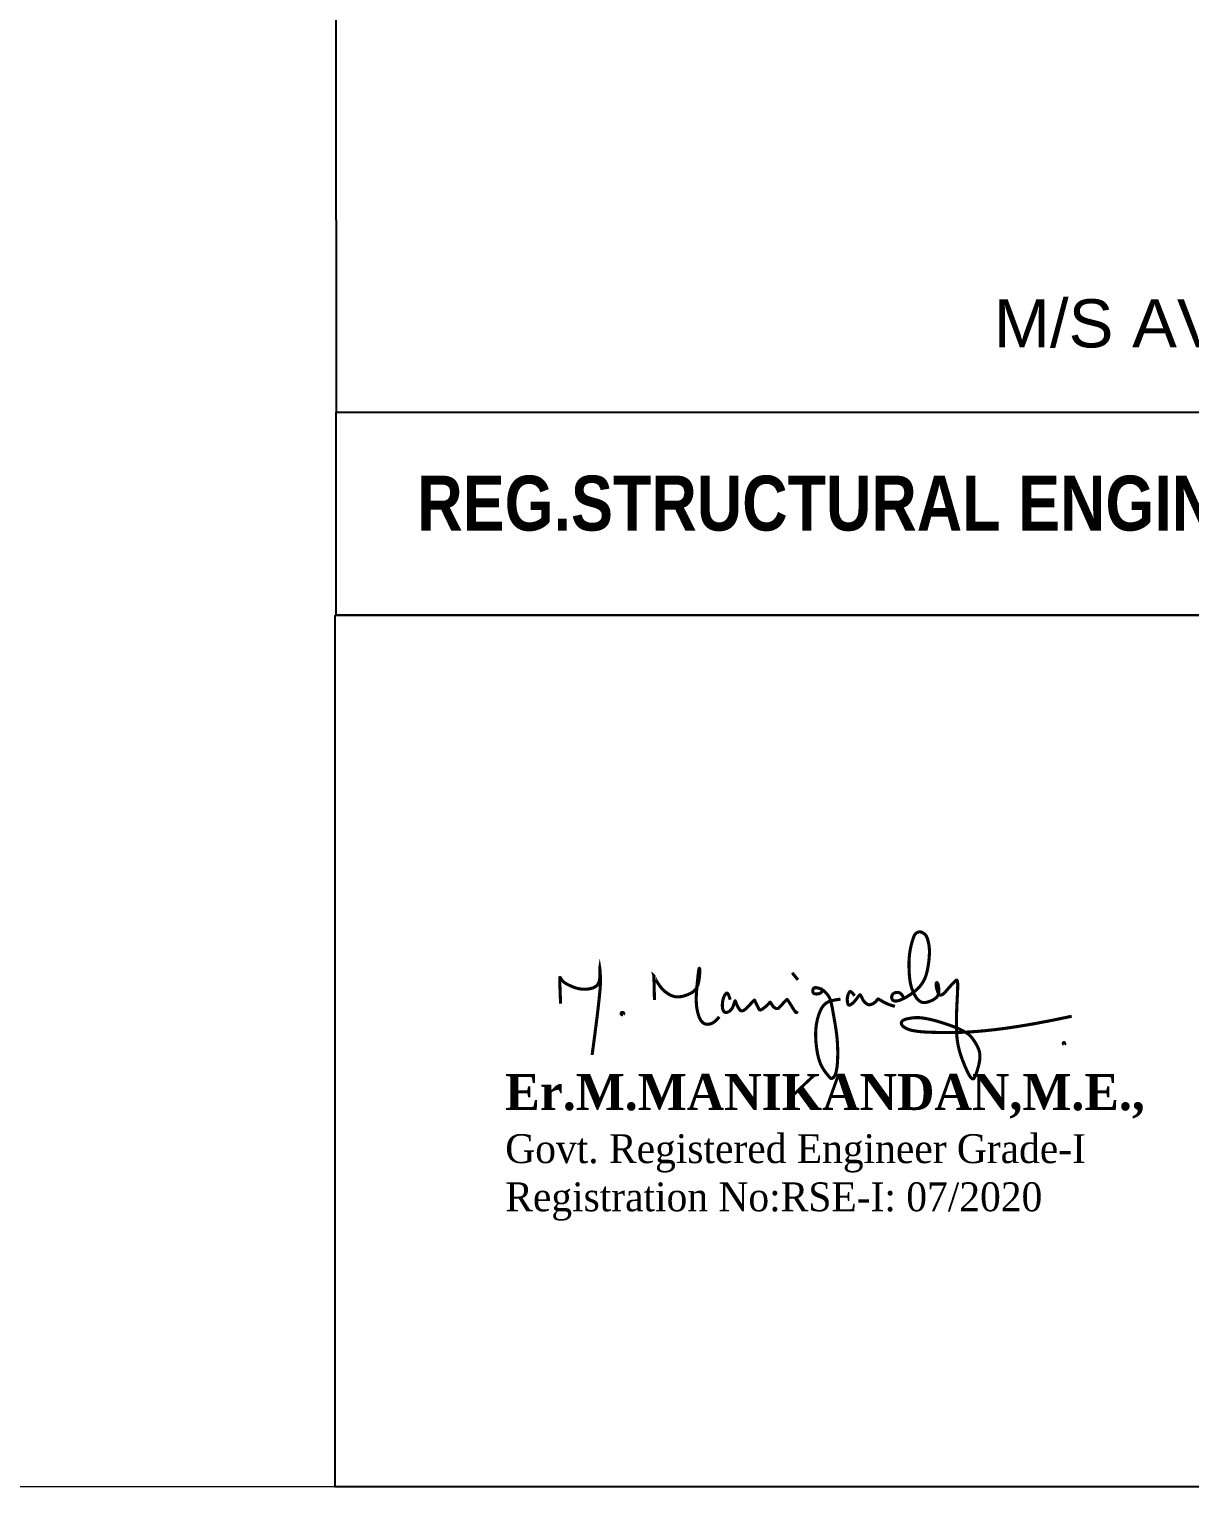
# Model space of a CAD drawing. Header units: metres. Extents: x -1560405 to -1559609, y 42907 to 43310.
# Drawn here: x -1560173.4 to -1560114.1, y 42906.7 to 42981.3 of the extents above; entities that cross this region are included whole.
import ezdxf

# ---------------------------------------------------------------- set-up
doc = ezdxf.new("R2010")
doc.units = ezdxf.units.M
doc.header["$LTSCALE"] = 750
doc.header["$MEASUREMENT"] = 0
doc.layers.get('0').update_dxf_attribs({"lineweight": 5})
doc.styles.add('SH', font='swissc.ttf', dxfattribs={"height": 10})
doc.styles.get("Standard").update_dxf_attribs({"font": 'arial.ttf'})
doc.styles.add('style1', font='romans.shx', dxfattribs={"width": 0.95, "height": 200})

msp = doc.modelspace()

# ---------------------------------------------------------------- linework, layer by layer
at = {"color": 0, "ltscale": 0.25}
msp.add_lwpolyline([(-1560053.36713, 42906.74882), (-1560404.53092, 42906.74882), (-1560404.53092, 43310.45357), (-1560053.36713, 43310.45357)], close=True, dxfattribs=at)
at = {"color": 0, "lineweight": -2, "ltscale": 0.25}
for points in [[(-1560157.74256, 42961.7388), (-1560053.33094, 42961.7388), (-1560053.3723, 43001.0341), (-1560157.78392, 43001.0341)], [(-1560157.74256, 42961.7388), (-1560105.53675, 42961.7388), (-1560105.53675, 42951.35627), (-1560157.74256, 42951.35627)], [(-1560157.8046, 42951.35627), (-1560105.59879, 42951.35627), (-1560105.59879, 42906.74882), (-1560157.8046, 42906.74882)]]:
    msp.add_lwpolyline(points, close=True, dxfattribs=at)
at = {"color": 5, "lineweight": 100, "ltscale": 0.25, "const_width": 0.1583}
for points in [[(-1560128.70308, 42931.69166), (-1560128.74946, 42931.81762), (-1560128.80026, 42931.90986), (-1560128.85407, 42931.97364), (-1560128.90947, 42932.01423), (-1560128.96505, 42932.03688), (-1560129.01941, 42932.04686), (-1560129.07123, 42932.04883), (-1560129.11983, 42932.04424), (-1560129.16471, 42932.03353), (-1560129.20534, 42932.01712), (-1560129.24124, 42931.99545), (-1560129.2719, 42931.96894), (-1560129.29687, 42931.93808), (-1560129.316, 42931.90383), (-1560129.3293, 42931.86731), (-1560129.33676, 42931.82964), (-1560129.3384, 42931.79196), (-1560129.3342, 42931.75539), (-1560129.32416, 42931.72104), (-1560129.30822, 42931.68979), (-1560129.28628, 42931.6624), (-1560129.25823, 42931.63962), (-1560129.22399, 42931.62223), (-1560129.18344, 42931.61099), (-1560129.13651, 42931.60661), (-1560129.08318, 42931.60948), (-1560129.0235, 42931.61972), (-1560128.95752, 42931.63745), (-1560128.88529, 42931.66281), (-1560128.80686, 42931.6959), (-1560128.72234, 42931.7368), (-1560128.63296, 42931.78474), (-1560128.54094, 42931.8382), (-1560128.44848, 42931.89565), (-1560128.35782, 42931.95555), (-1560128.27118, 42932.01639), (-1560128.19074, 42932.07665), (-1560128.11713, 42932.13611), (-1560128.04937, 42932.19581), (-1560127.9864, 42932.25689), (-1560127.92715, 42932.32048), (-1560127.87055, 42932.38771), (-1560127.81556, 42932.45971), (-1560127.7618, 42932.53802), (-1560127.70981, 42932.62474), (-1560127.66017, 42932.72196), (-1560127.61348, 42932.83182), (-1560127.57034, 42932.95643), (-1560127.53135, 42933.09787), (-1560127.49699, 42933.25525), (-1560127.46759, 42933.42264), (-1560127.44346, 42933.5936), (-1560127.42489, 42933.76169), (-1560127.4122, 42933.92048), (-1560127.40569, 42934.06356), (-1560127.40526, 42934.18722), (-1560127.40997, 42934.2937), (-1560127.41878, 42934.38599), (-1560127.43062, 42934.46707), (-1560127.44444, 42934.53994), (-1560127.45919, 42934.6076), (-1560127.47417, 42934.6722), (-1560127.48975, 42934.73363), (-1560127.50645, 42934.79134), (-1560127.52479, 42934.84482), (-1560127.5453, 42934.89355), (-1560127.56851, 42934.93699), (-1560127.5947, 42934.97482), (-1560127.62326, 42935.00746), (-1560127.65339, 42935.03548), (-1560127.68429, 42935.05945), (-1560127.71516, 42935.07995), (-1560127.74519, 42935.09757), (-1560127.77375, 42935.11276), (-1560127.80094, 42935.12549), (-1560127.82709, 42935.1356), (-1560127.85251, 42935.14291), (-1560127.87755, 42935.14724), (-1560127.90252, 42935.14842), (-1560127.92768, 42935.14634), (-1560127.95288, 42935.14136), (-1560127.97784, 42935.13401), (-1560128.00224, 42935.1248), (-1560128.02578, 42935.11427), (-1560128.04816, 42935.10295), (-1560128.06915, 42935.0912), (-1560128.08894, 42935.07819), (-1560128.10796, 42935.06251), (-1560128.12663, 42935.04271), (-1560128.14538, 42935.01738), (-1560128.16464, 42934.98509), (-1560128.18481, 42934.9445), (-1560128.20592, 42934.89534), (-1560128.22783, 42934.83797), (-1560128.25036, 42934.77277), (-1560128.27334, 42934.7001), (-1560128.29662, 42934.62034), (-1560128.32001, 42934.53389), (-1560128.34308, 42934.44131), (-1560128.36526, 42934.34334), (-1560128.38591, 42934.24071), (-1560128.40445, 42934.13416), (-1560128.42027, 42934.02441), (-1560128.43278, 42933.91218), (-1560128.44182, 42933.79775), (-1560128.44769, 42933.68096), (-1560128.45068, 42933.56164), (-1560128.45108, 42933.43962), (-1560128.4492, 42933.31472), (-1560128.44531, 42933.18681), (-1560128.43934, 42933.05656), (-1560128.43073, 42932.92564), (-1560128.41893, 42932.7958), (-1560128.40335, 42932.66878), (-1560128.38343, 42932.54633), (-1560128.3586, 42932.43018), (-1560128.32897, 42932.32151), (-1560128.29566, 42932.2206), (-1560128.25988, 42932.12767), (-1560128.22285, 42932.04296), (-1560128.18578, 42931.96667), (-1560128.14987, 42931.89903), (-1560128.11577, 42931.83988), (-1560128.08303, 42931.78839), (-1560128.05106, 42931.74361), (-1560128.01928, 42931.70461), (-1560127.98712, 42931.67045), (-1560127.95398, 42931.6402), (-1560127.91941, 42931.61323), (-1560127.88329, 42931.58965), (-1560127.84553, 42931.56972), (-1560127.80605, 42931.55366), (-1560127.76477, 42931.54172), (-1560127.72161, 42931.53415), (-1560127.67645, 42931.53112), (-1560127.62899, 42931.53268), (-1560127.57891, 42931.53882), (-1560127.5259, 42931.54954), (-1560127.46963, 42931.56485), (-1560127.40978, 42931.58474), (-1560127.34643, 42931.60917), (-1560127.28136, 42931.63791), (-1560127.21682, 42931.6707), (-1560127.15501, 42931.70726), (-1560127.09818, 42931.74732), (-1560127.04855, 42931.79061), (-1560127.00799, 42931.83692), (-1560126.97639, 42931.88647), (-1560126.95297, 42931.93962), (-1560126.93694, 42931.99672), (-1560126.92752, 42932.05811), (-1560126.92391, 42932.12415), (-1560126.92535, 42932.19484), (-1560126.93108, 42932.26763), (-1560126.94039, 42932.33882), (-1560126.95256, 42932.40475), (-1560126.96686, 42932.46172), (-1560126.98258, 42932.50605), (-1560126.99898, 42932.53443), (-1560127.01527, 42932.54715), (-1560127.03065, 42932.5465), (-1560127.0443, 42932.53481), (-1560127.05539, 42932.5144), (-1560127.06311, 42932.48759), (-1560127.06669, 42932.45662), (-1560127.06613, 42932.42237), (-1560127.06195, 42932.38483), (-1560127.05466, 42932.34394), (-1560127.0448, 42932.29966), (-1560127.03291, 42932.25194), (-1560127.01948, 42932.20079), (-1560127.0046, 42932.14749), (-1560126.98798, 42932.09442), (-1560126.96932, 42932.04398), (-1560126.94831, 42931.99861), (-1560126.92465, 42931.96072), (-1560126.89803, 42931.93268), (-1560126.86835, 42931.91568), (-1560126.83571, 42931.90952), (-1560126.80021, 42931.91395), (-1560126.76196, 42931.92872), (-1560126.72108, 42931.95359), (-1560126.67768, 42931.98828), (-1560126.63194, 42932.03189), (-1560126.58419, 42932.08263), (-1560126.53473, 42932.13863), (-1560126.48389, 42932.19803), (-1560126.43199, 42932.25895), (-1560126.37935, 42932.31954), (-1560126.32663, 42932.37822), (-1560126.27512, 42932.43394), (-1560126.22617, 42932.48567), (-1560126.18111, 42932.53241), (-1560126.14129, 42932.57316), (-1560126.10806, 42932.6069), (-1560126.08198, 42932.63312), (-1560126.06182, 42932.65244), (-1560126.04612, 42932.66563), (-1560126.03341, 42932.67347), (-1560126.02223, 42932.67671), (-1560126.01111, 42932.67613), (-1560125.99914, 42932.67109), (-1560125.98707, 42932.65681), (-1560125.97593, 42932.62776), (-1560125.96676, 42932.57842), (-1560125.9606, 42932.50326), (-1560125.95848, 42932.39675), (-1560125.96106, 42932.25538), (-1560125.96754, 42932.08333), (-1560125.97676, 42931.8866), (-1560125.98758, 42931.67118), (-1560125.99883, 42931.44306), (-1560126.00937, 42931.20824), (-1560126.0181, 42930.97223), (-1560126.02422, 42930.73814), (-1560126.02701, 42930.50835), (-1560126.02573, 42930.28525), (-1560126.01968, 42930.0712), (-1560126.00812, 42929.86858), (-1560125.99042, 42929.67926), (-1560125.96646, 42929.50185), (-1560125.9363, 42929.33364), (-1560125.90005, 42929.17194), (-1560125.85777, 42929.01402), (-1560125.80956, 42928.85721), (-1560125.75562, 42928.69923), (-1560125.69733, 42928.54174), (-1560125.63666, 42928.38835), (-1560125.57555, 42928.24269), (-1560125.51599, 42928.1084), (-1560125.45993, 42927.98912), (-1560125.4092, 42927.88823), (-1560125.36411, 42927.80613), (-1560125.32394, 42927.74133), (-1560125.28799, 42927.6923), (-1560125.25552, 42927.65751), (-1560125.22584, 42927.63543), (-1560125.19821, 42927.62463), (-1560125.17189, 42927.62517), (-1560125.14608, 42927.63836), (-1560125.12001, 42927.66553), (-1560125.09289, 42927.70804), (-1560125.06392, 42927.7672), (-1560125.03238, 42927.84426), (-1560124.9986, 42927.93784), (-1560124.96402, 42928.04391), (-1560124.93014, 42928.1583), (-1560124.89843, 42928.27687), (-1560124.8704, 42928.39545), (-1560124.84754, 42928.50995), (-1560124.83117, 42928.61874), (-1560124.82247, 42928.72334), (-1560124.82256, 42928.8255), (-1560124.83259, 42928.92694), (-1560124.8537, 42929.02941), (-1560124.88701, 42929.13462), (-1560124.93206, 42929.24253), (-1560124.98585, 42929.35029), (-1560125.04514, 42929.45478), (-1560125.10669, 42929.55287), (-1560125.16726, 42929.64146), (-1560125.22363, 42929.71742), (-1560125.27414, 42929.77945), (-1560125.32043, 42929.82992), (-1560125.36453, 42929.87165), (-1560125.40846, 42929.90747), (-1560125.45426, 42929.94021), (-1560125.50395, 42929.97269), (-1560125.55914, 42930.00698), (-1560125.62031, 42930.04308), (-1560125.68776, 42930.08066), (-1560125.76177, 42930.11942), (-1560125.84266, 42930.15901), (-1560125.93072, 42930.19912), (-1560126.02593, 42930.23945), (-1560126.12725, 42930.27978), (-1560126.2334, 42930.3199), (-1560126.34311, 42930.35961), (-1560126.45509, 42930.39869), (-1560126.56808, 42930.43696), (-1560126.68101, 42930.4742), (-1560126.79376, 42930.51024), (-1560126.90648, 42930.5449), (-1560127.01931, 42930.57801), (-1560127.1324, 42930.6094), (-1560127.24588, 42930.6389), (-1560127.35977, 42930.66629), (-1560127.47325, 42930.69114), (-1560127.58519, 42930.71293), (-1560127.69449, 42930.73116), (-1560127.80004, 42930.74529), (-1560127.90072, 42930.75482), (-1560127.99555, 42930.75933), (-1560128.08457, 42930.75922), (-1560128.16829, 42930.75522), (-1560128.24722, 42930.74808), (-1560128.32186, 42930.73857), (-1560128.39274, 42930.72743), (-1560128.46028, 42930.71534), (-1560128.52425, 42930.70231), (-1560128.58396, 42930.68795), (-1560128.63875, 42930.67184), (-1560128.68794, 42930.65359), (-1560128.73087, 42930.6328), (-1560128.76689, 42930.60909), (-1560128.79577, 42930.58267), (-1560128.81758, 42930.55414), (-1560128.83241, 42930.52412), (-1560128.84033, 42930.49323), (-1560128.84142, 42930.46208), (-1560128.83578, 42930.43128), (-1560128.82365, 42930.40109), (-1560128.80543, 42930.37147), (-1560128.78152, 42930.34237), (-1560128.75232, 42930.31373), (-1560128.71824, 42930.2855), (-1560128.67966, 42930.25764), (-1560128.63625, 42930.23021), (-1560128.58685, 42930.20346), (-1560128.53025, 42930.17763), (-1560128.46524, 42930.15295), (-1560128.3906, 42930.12967), (-1560128.30515, 42930.10804), (-1560128.20842, 42930.08822), (-1560128.10101, 42930.07033), (-1560127.98361, 42930.05446), (-1560127.85692, 42930.0407), (-1560127.72162, 42930.02915), (-1560127.5784, 42930.01989), (-1560127.42725, 42930.01288), (-1560127.26683, 42930.00777), (-1560127.09567, 42930.00417), (-1560126.91229, 42930.00171), (-1560126.71522, 42930.00002), (-1560126.50297, 42929.99871), (-1560126.27228, 42929.99818), (-1560126.01568, 42930.00061), (-1560125.72505, 42930.00846), (-1560125.39227, 42930.02419), (-1560125.00923, 42930.05024), (-1560124.56783, 42930.08907), (-1560124.05933, 42930.14372), (-1560123.4731, 42930.21895), (-1560122.79815, 42930.3199), (-1560122.02346, 42930.45167), (-1560121.13804, 42930.61938), (-1560120.1309, 42930.82815)], [(-1560146.26993, 42931.4701), (-1560146.27346, 42931.56208), (-1560146.2768, 42931.64978), (-1560146.27995, 42931.73329), (-1560146.28293, 42931.81272), (-1560146.28572, 42931.88817), (-1560146.28835, 42931.95974), (-1560146.2908, 42932.02753), (-1560146.29309, 42932.09165), (-1560146.29523, 42932.1522), (-1560146.29721, 42932.20928), (-1560146.29903, 42932.263), (-1560146.30071, 42932.31345), (-1560146.30225, 42932.36074), (-1560146.30366, 42932.40497), (-1560146.30493, 42932.44624), (-1560146.30607, 42932.48466), (-1560146.30709, 42932.52032), (-1560146.30798, 42932.55334), (-1560146.30876, 42932.58381), (-1560146.30944, 42932.61183), (-1560146.31, 42932.6375), (-1560146.31046, 42932.66094), (-1560146.31083, 42932.68224), (-1560146.3111, 42932.7015), (-1560146.31137, 42932.73432), (-1560146.31133, 42932.76023), (-1560146.311, 42932.78003), (-1560146.31042, 42932.79456), (-1560146.30962, 42932.80462), (-1560146.30864, 42932.81104), (-1560146.30751, 42932.81463), (-1560146.30627, 42932.81621), (-1560146.30078, 42932.81622), (-1560146.29456, 42932.81368), (-1560146.2873, 42932.80792), (-1560146.27863, 42932.79797), (-1560146.26822, 42932.78283), (-1560146.25571, 42932.76152), (-1560146.24026, 42932.73391), (-1560146.22027, 42932.70117), (-1560146.19408, 42932.66458), (-1560146.17813, 42932.64524), (-1560146.16001, 42932.62542), (-1560146.1395, 42932.60528), (-1560146.1164, 42932.58497), (-1560146.09058, 42932.56466), (-1560146.06223, 42932.54439), (-1560146.03166, 42932.52425), (-1560145.99912, 42932.50427), (-1560145.92931, 42932.46506), (-1560145.85505, 42932.42722), (-1560145.7786, 42932.3912), (-1560145.70207, 42932.35745), (-1560145.62595, 42932.32639), (-1560145.54968, 42932.29836), (-1560145.47268, 42932.27374), (-1560145.39436, 42932.2529), (-1560145.31417, 42932.23618), (-1560145.23198, 42932.22385), (-1560145.14837, 42932.21598), (-1560145.06397, 42932.21263), (-1560144.97943, 42932.21387), (-1560144.89539, 42932.21974), (-1560144.81258, 42932.23038), (-1560144.73208, 42932.24611), (-1560144.65508, 42932.26733), (-1560144.61826, 42932.28012), (-1560144.58276, 42932.29443), (-1560144.54872, 42932.31031), (-1560144.5163, 42932.3278), (-1560144.48563, 42932.34697), (-1560144.45682, 42932.36788), (-1560144.4299, 42932.3907), (-1560144.4049, 42932.41555), (-1560144.38184, 42932.44261), (-1560144.36074, 42932.472), (-1560144.34164, 42932.50389), (-1560144.32454, 42932.53841), (-1560144.30949, 42932.57572), (-1560144.2965, 42932.61597), (-1560144.2856, 42932.6593), (-1560144.27681, 42932.70582), (-1560144.26999, 42932.75506), (-1560144.26492, 42932.80619), (-1560144.2592, 42932.91082), (-1560144.25789, 42933.01306), (-1560144.25835, 42933.0612), (-1560144.25926, 42933.10625), (-1560144.2604, 42933.14737), (-1560144.26156, 42933.18374), (-1560144.26254, 42933.21468), (-1560144.26331, 42933.24016), (-1560144.26385, 42933.2603), (-1560144.26415, 42933.27522), (-1560144.26419, 42933.28504), (-1560144.26397, 42933.2899), (-1560144.26347, 42933.28992), (-1560144.26268, 42933.28521), (-1560144.26159, 42933.2759), (-1560144.26018, 42933.26212), (-1560144.25845, 42933.24398), (-1560144.2564, 42933.22147), (-1560144.2541, 42933.19437), (-1560144.25159, 42933.16243), (-1560144.24893, 42933.12539), (-1560144.24618, 42933.08302), (-1560144.2434, 42933.03507), (-1560144.24065, 42932.98129), (-1560144.23798, 42932.92144), (-1560144.23544, 42932.85526), (-1560144.2331, 42932.78252), (-1560144.23202, 42932.74361), (-1560144.23111, 42932.70233), (-1560144.23062, 42932.65713), (-1560144.23083, 42932.60633), (-1560144.23128, 42932.57832), (-1560144.232, 42932.54829), (-1560144.23302, 42932.51604), (-1560144.23439, 42932.48136), (-1560144.23613, 42932.44403), (-1560144.23827, 42932.40386), (-1560144.24086, 42932.36064), (-1560144.24392, 42932.31415), (-1560144.24749, 42932.2642), (-1560144.2516, 42932.21058), (-1560144.25628, 42932.15307), (-1560144.26157, 42932.09148), (-1560144.2675, 42932.02559), (-1560144.27411, 42931.95519), (-1560144.28142, 42931.88009), (-1560144.28947, 42931.80007), (-1560144.2983, 42931.71493), (-1560144.30794, 42931.62446), (-1560144.31842, 42931.52845), (-1560144.32977, 42931.4267), (-1560144.34203, 42931.31899), (-1560144.35524, 42931.20513), (-1560144.36942, 42931.0849), (-1560144.3846, 42930.9581), (-1560144.40083, 42930.82452), (-1560144.41814, 42930.68395), (-1560144.43655, 42930.53619), (-1560144.45611, 42930.38102), (-1560144.46633, 42930.3006), (-1560144.47684, 42930.21826), (-1560144.48766, 42930.13395), (-1560144.49879, 42930.04767), (-1560144.51022, 42929.95938), (-1560144.52197, 42929.86906), (-1560144.53404, 42929.77669), (-1560144.54643, 42929.68223), (-1560144.55915, 42929.58566), (-1560144.5722, 42929.48696), (-1560144.58559, 42929.3861), (-1560144.59932, 42929.28305), (-1560144.61339, 42929.17778), (-1560144.62781, 42929.07028), (-1560144.64258, 42928.96052), (-1560144.65771, 42928.84846)], [(-1560141.46986, 42931.66076), (-1560141.47223, 42931.77967), (-1560141.47448, 42931.8907), (-1560141.4766, 42931.99413), (-1560141.47861, 42932.09022), (-1560141.4805, 42932.17924), (-1560141.48228, 42932.26146), (-1560141.48395, 42932.33716), (-1560141.48551, 42932.4066), (-1560141.48698, 42932.47006), (-1560141.48835, 42932.5278), (-1560141.48963, 42932.58009), (-1560141.49082, 42932.62721), (-1560141.49192, 42932.66942), (-1560141.49295, 42932.707), (-1560141.49476, 42932.76933), (-1560141.4963, 42932.81636), (-1560141.49759, 42932.85026), (-1560141.49865, 42932.87319), (-1560141.49953, 42932.88731), (-1560141.50024, 42932.89478), (-1560141.50083, 42932.89776), (-1560141.50172, 42932.8986), (-1560141.50075, 42932.894), (-1560141.49588, 42932.88337), (-1560141.48677, 42932.86366), (-1560141.47127, 42932.83149), (-1560141.46006, 42932.80942), (-1560141.44597, 42932.78267), (-1560141.42857, 42932.75069), (-1560141.40743, 42932.71296), (-1560141.38212, 42932.66897), (-1560141.35258, 42932.61903), (-1560141.31918, 42932.56446), (-1560141.28233, 42932.50664), (-1560141.19992, 42932.3868), (-1560141.10857, 42932.2706), (-1560141.01138, 42932.16745), (-1560140.91059, 42932.07872), (-1560140.80819, 42932.00342), (-1560140.70619, 42931.94053), (-1560140.60549, 42931.88963), (-1560140.50439, 42931.85159), (-1560140.40079, 42931.82752), (-1560140.29263, 42931.81846), (-1560140.17824, 42931.82466), (-1560140.05644, 42931.84533), (-1560139.92612, 42931.87961), (-1560139.78668, 42931.9268), (-1560139.64448, 42931.98844), (-1560139.57579, 42932.02562), (-1560139.51056, 42932.06755), (-1560139.45018, 42932.11461), (-1560139.39604, 42932.16719), (-1560139.34938, 42932.22556), (-1560139.31006, 42932.2892), (-1560139.2773, 42932.35719), (-1560139.25031, 42932.42858), (-1560139.21043, 42932.57788), (-1560139.18406, 42932.72963), (-1560139.16619, 42932.87632), (-1560139.16002, 42932.94535), (-1560139.15559, 42933.01022), (-1560139.15284, 42933.06994), (-1560139.1517, 42933.12355), (-1560139.1521, 42933.17008), (-1560139.15396, 42933.20861), (-1560139.15712, 42933.23883), (-1560139.16138, 42933.26078), (-1560139.16653, 42933.2745), (-1560139.17235, 42933.28002), (-1560139.17866, 42933.27737), (-1560139.18523, 42933.26661), (-1560139.19187, 42933.24776), (-1560139.19848, 42933.2206), (-1560139.20523, 42933.18427), (-1560139.21232, 42933.13782), (-1560139.21998, 42933.08031), (-1560139.2284, 42933.01078), (-1560139.2378, 42932.92829), (-1560139.2484, 42932.83189), (-1560139.26034, 42932.72082), (-1560139.27329, 42932.59677), (-1560139.28652, 42932.46307), (-1560139.29933, 42932.32311), (-1560139.3208, 42932.03785), (-1560139.32802, 42931.8993), (-1560139.33195, 42931.76797), (-1560139.3321, 42931.64623), (-1560139.32868, 42931.5337), (-1560139.32199, 42931.4295), (-1560139.31236, 42931.33275), (-1560139.30011, 42931.24257), (-1560139.28554, 42931.15809), (-1560139.25073, 42931.0027), (-1560139.20927, 42930.86249), (-1560139.18585, 42930.79831), (-1560139.16048, 42930.73831), (-1560139.13306, 42930.68265), (-1560139.10348, 42930.63151), (-1560139.07162, 42930.58505), (-1560139.03733, 42930.54348), (-1560139.00025, 42930.50717), (-1560138.96001, 42930.4765), (-1560138.91623, 42930.45185), (-1560138.86851, 42930.43363), (-1560138.81649, 42930.4222), (-1560138.75977, 42930.41797), (-1560138.698, 42930.42135), (-1560138.63128, 42930.43358), (-1560138.5601, 42930.45658), (-1560138.485, 42930.49234), (-1560138.40649, 42930.54283), (-1560138.36613, 42930.57422), (-1560138.32511, 42930.61004), (-1560138.2835, 42930.65052), (-1560138.24138, 42930.69592), (-1560138.19879, 42930.74649), (-1560138.15582, 42930.80247)], [(-1560134.4256, 42933.05259), (-1560134.13042, 42932.69227)], [(-1560132.8922, 42932.20653), (-1560133.0632, 42932.2664), (-1560133.18571, 42932.2923), (-1560133.26821, 42932.29108), (-1560133.3192, 42932.2696), (-1560133.34718, 42932.23471), (-1560133.36064, 42932.19327), (-1560133.36744, 42932.1517), (-1560133.36974, 42932.11273), (-1560133.36661, 42932.07707), (-1560133.35713, 42932.04542), (-1560133.34037, 42932.01848), (-1560133.31538, 42931.99694), (-1560133.2813, 42931.98148), (-1560133.23903, 42931.97225), (-1560133.19133, 42931.96884), (-1560133.14109, 42931.9708), (-1560133.09116, 42931.9777), (-1560133.04443, 42931.98908), (-1560133.00375, 42932.00451), (-1560132.97089, 42932.02336), (-1560132.94519, 42932.04458), (-1560132.92569, 42932.0671), (-1560132.91144, 42932.08981), (-1560132.90146, 42932.11164), (-1560132.89481, 42932.1315), (-1560132.89047, 42932.14837), (-1560132.8872, 42932.16165), (-1560132.88371, 42932.17084), (-1560132.8787, 42932.17543), (-1560132.87087, 42932.17492), (-1560132.85891, 42932.16882), (-1560132.84165, 42932.15667), (-1560132.81915, 42932.13866), (-1560132.79225, 42932.11532), (-1560132.76183, 42932.08719), (-1560132.72872, 42932.05483), (-1560132.69378, 42932.01879), (-1560132.65787, 42931.97959), (-1560132.62168, 42931.93676), (-1560132.58574, 42931.88864), (-1560132.55056, 42931.83348), (-1560132.51663, 42931.76954), (-1560132.48447, 42931.69508), (-1560132.45459, 42931.60834), (-1560132.42713, 42931.50814), (-1560132.40133, 42931.39462), (-1560132.37627, 42931.26817), (-1560132.35106, 42931.12914), (-1560132.32478, 42930.9779), (-1560132.29653, 42930.81484), (-1560132.26571, 42930.64028), (-1560132.23336, 42930.45448), (-1560132.20111, 42930.25763), (-1560132.17057, 42930.04993), (-1560132.14336, 42929.83158), (-1560132.12109, 42929.60279), (-1560132.10533, 42929.36405), (-1560132.09667, 42929.11977), (-1560132.09509, 42928.87716), (-1560132.1005, 42928.64347), (-1560132.11286, 42928.42596), (-1560132.13211, 42928.23187), (-1560132.15816, 42928.06839), (-1560132.19023, 42927.93823), (-1560132.22647, 42927.83789), (-1560132.265, 42927.76339), (-1560132.30389, 42927.71075), (-1560132.34126, 42927.67598), (-1560132.3752, 42927.65511), (-1560132.40476, 42927.64513), (-1560132.43182, 42927.64588), (-1560132.45876, 42927.65773), (-1560132.48796, 42927.68105), (-1560132.5218, 42927.7162), (-1560132.56266, 42927.76354), (-1560132.61242, 42927.82331), (-1560132.66965, 42927.89478), (-1560132.73163, 42927.97688), (-1560132.79562, 42928.06852), (-1560132.85889, 42928.16863), (-1560132.91871, 42928.27613), (-1560132.97245, 42928.38995), (-1560133.01926, 42928.50941), (-1560133.05976, 42928.63411), (-1560133.0946, 42928.76368), (-1560133.12443, 42928.89773), (-1560133.14989, 42929.0359), (-1560133.17163, 42929.17778), (-1560133.18998, 42929.32256), (-1560133.2047, 42929.46873), (-1560133.21554, 42929.61468), (-1560133.22223, 42929.75884), (-1560133.2245, 42929.89962), (-1560133.22209, 42930.03543), (-1560133.21485, 42930.16508), (-1560133.20309, 42930.28869), (-1560133.18718, 42930.40667), (-1560133.16753, 42930.51945), (-1560133.14451, 42930.62742), (-1560133.11851, 42930.73101), (-1560133.0899, 42930.83054), (-1560133.05893, 42930.92563), (-1560133.02579, 42931.01561), (-1560132.99065, 42931.09977), (-1560132.95371, 42931.17743), (-1560132.91514, 42931.24791), (-1560132.87513, 42931.31055), (-1560132.83369, 42931.36545), (-1560132.79069, 42931.41347), (-1560132.74599, 42931.45545), (-1560132.69944, 42931.49225), (-1560132.65091, 42931.52474), (-1560132.60023, 42931.55377), (-1560132.54495, 42931.58022), (-1560132.47826, 42931.605), (-1560132.39292, 42931.62902), (-1560132.28165, 42931.65319), (-1560132.13721, 42931.67842), (-1560131.95234, 42931.70562)], [(-1560131.2347, 42931.87606), (-1560131.31071, 42931.98104), (-1560131.37077, 42932.04812), (-1560131.41762, 42932.08322), (-1560131.45399, 42932.09224), (-1560131.48263, 42932.0811), (-1560131.50626, 42932.05572), (-1560131.52747, 42932.02178), (-1560131.54704, 42931.98211), (-1560131.56457, 42931.93776), (-1560131.57967, 42931.88973), (-1560131.59192, 42931.83903), (-1560131.60093, 42931.78665), (-1560131.60628, 42931.73361), (-1560131.60791, 42931.68095), (-1560131.60623, 42931.62984), (-1560131.60173, 42931.58141), (-1560131.59487, 42931.53683), (-1560131.58612, 42931.49724), (-1560131.57596, 42931.46381), (-1560131.56469, 42931.43743), (-1560131.55202, 42931.41803), (-1560131.53751, 42931.4053), (-1560131.52071, 42931.3989), (-1560131.50116, 42931.39853), (-1560131.47842, 42931.40386), (-1560131.45208, 42931.41459), (-1560131.42227, 42931.43064), (-1560131.38945, 42931.45207), (-1560131.3541, 42931.47895), (-1560131.31667, 42931.51133), (-1560131.27766, 42931.54929), (-1560131.23752, 42931.59287), (-1560131.19693, 42931.64117), (-1560131.15688, 42931.69185), (-1560131.1184, 42931.74242), (-1560131.08248, 42931.7904), (-1560131.05015, 42931.83331), (-1560131.02243, 42931.86867), (-1560131, 42931.89463), (-1560130.98227, 42931.91184), (-1560130.96831, 42931.92159), (-1560130.95721, 42931.92517), (-1560130.94805, 42931.92386), (-1560130.9399, 42931.91895), (-1560130.93188, 42931.91165), (-1560130.92357, 42931.90221), (-1560130.91486, 42931.89031), (-1560130.90562, 42931.87559), (-1560130.89573, 42931.8577), (-1560130.88508, 42931.83631), (-1560130.87356, 42931.81106), (-1560130.86095, 42931.78208), (-1560130.84692, 42931.75018), (-1560130.83114, 42931.71624), (-1560130.81324, 42931.68116), (-1560130.7929, 42931.64582), (-1560130.76976, 42931.61109), (-1560130.74366, 42931.57779), (-1560130.71515, 42931.54647), (-1560130.68497, 42931.51759), (-1560130.65384, 42931.49164), (-1560130.62251, 42931.46909), (-1560130.5917, 42931.4504), (-1560130.56208, 42931.43602), (-1560130.53362, 42931.42598), (-1560130.50579, 42931.42005), (-1560130.47809, 42931.41799), (-1560130.44999, 42931.41956), (-1560130.42098, 42931.42453), (-1560130.39055, 42931.43266), (-1560130.35859, 42931.44375), (-1560130.32567, 42931.45771), (-1560130.29238, 42931.47442), (-1560130.25933, 42931.49376), (-1560130.22711, 42931.51565), (-1560130.19635, 42931.53996), (-1560130.16756, 42931.56639), (-1560130.14099, 42931.59387), (-1560130.11681, 42931.62113), (-1560130.0952, 42931.6469), (-1560130.07633, 42931.6699), (-1560130.06038, 42931.68887), (-1560130.04733, 42931.70255), (-1560130.03515, 42931.70999), (-1560130.02051, 42931.7104), (-1560130.00002, 42931.70299), (-1560129.97033, 42931.68699), (-1560129.92806, 42931.66161), (-1560129.86988, 42931.62609), (-1560129.79395, 42931.58129), (-1560129.7008, 42931.53053), (-1560129.59113, 42931.47736), (-1560129.46567, 42931.42531), (-1560129.32514, 42931.37793), (-1560129.17025, 42931.33875)], [(-1560137.59577, 42931.67521), (-1560137.64276, 42931.82809), (-1560137.68385, 42931.92941), (-1560137.72003, 42931.98777), (-1560137.75232, 42932.01179), (-1560137.78171, 42932.01009), (-1560137.8092, 42931.99128), (-1560137.83567, 42931.96319), (-1560137.86114, 42931.92854), (-1560137.88528, 42931.88796), (-1560137.90777, 42931.84211), (-1560137.9283, 42931.79162), (-1560137.94652, 42931.73715), (-1560137.96215, 42931.67936), (-1560137.97501, 42931.6192), (-1560137.98504, 42931.55778), (-1560137.99216, 42931.49623), (-1560137.99632, 42931.43565), (-1560137.99744, 42931.37718), (-1560137.99545, 42931.3219), (-1560137.99039, 42931.27049), (-1560137.98234, 42931.2232), (-1560137.97141, 42931.18028), (-1560137.95769, 42931.14194), (-1560137.9413, 42931.10845), (-1560137.92234, 42931.08002), (-1560137.90079, 42931.05692), (-1560137.87649, 42931.03943), (-1560137.8493, 42931.02783), (-1560137.81902, 42931.02241), (-1560137.7855, 42931.02344), (-1560137.74857, 42931.03123), (-1560137.7085, 42931.0459), (-1560137.66657, 42931.06728), (-1560137.62421, 42931.09517), (-1560137.58282, 42931.12935), (-1560137.54383, 42931.1696), (-1560137.50866, 42931.21571), (-1560137.47836, 42931.26707), (-1560137.45267, 42931.32164), (-1560137.43101, 42931.37706), (-1560137.41283, 42931.43096), (-1560137.39756, 42931.48099), (-1560137.38463, 42931.52478), (-1560137.3735, 42931.56023), (-1560137.36377, 42931.58684), (-1560137.35506, 42931.60471), (-1560137.34702, 42931.61391), (-1560137.33928, 42931.61453), (-1560137.33148, 42931.60666), (-1560137.32326, 42931.59044), (-1560137.3142, 42931.56671), (-1560137.30385, 42931.53666), (-1560137.29176, 42931.50151), (-1560137.27749, 42931.46247), (-1560137.26058, 42931.42075), (-1560137.24064, 42931.37757), (-1560137.21801, 42931.33414), (-1560137.19367, 42931.29167), (-1560137.16867, 42931.25137), (-1560137.144, 42931.21445), (-1560137.12071, 42931.18213), (-1560137.09979, 42931.1556), (-1560137.08152, 42931.13524), (-1560137.06521, 42931.12038), (-1560137.05009, 42931.11024), (-1560137.03538, 42931.10405), (-1560137.02033, 42931.10106), (-1560137.00417, 42931.1005), (-1560136.98636, 42931.10194), (-1560136.96685, 42931.10566), (-1560136.94563, 42931.11202), (-1560136.92271, 42931.12138), (-1560136.89808, 42931.1341), (-1560136.87175, 42931.15054), (-1560136.84368, 42931.17098), (-1560136.81378, 42931.19539), (-1560136.7819, 42931.22369), (-1560136.74793, 42931.25578), (-1560136.71173, 42931.2916), (-1560136.67319, 42931.33104), (-1560136.63236, 42931.37382), (-1560136.59038, 42931.41857), (-1560136.54875, 42931.46354), (-1560136.50895, 42931.50698), (-1560136.47248, 42931.54715), (-1560136.44082, 42931.58231), (-1560136.41529, 42931.61086), (-1560136.39558, 42931.63242), (-1560136.38057, 42931.6473), (-1560136.36909, 42931.65579), (-1560136.36, 42931.65818), (-1560136.35215, 42931.65478), (-1560136.34442, 42931.64589), (-1560136.3361, 42931.63178), (-1560136.32687, 42931.61275), (-1560136.31638, 42931.58908), (-1560136.3043, 42931.56105), (-1560136.29029, 42931.52894), (-1560136.27404, 42931.49305), (-1560136.25568, 42931.45411), (-1560136.23594, 42931.41341), (-1560136.21555, 42931.37226), (-1560136.19527, 42931.33197), (-1560136.17584, 42931.29386), (-1560136.15801, 42931.25925), (-1560136.14204, 42931.22906), (-1560136.12729, 42931.20355), (-1560136.11299, 42931.18287), (-1560136.0984, 42931.16718), (-1560136.08276, 42931.15664), (-1560136.06532, 42931.1514), (-1560136.04544, 42931.15158), (-1560136.02285, 42931.15707), (-1560135.99732, 42931.16776), (-1560135.96865, 42931.18354), (-1560135.93661, 42931.20427), (-1560135.901, 42931.22984), (-1560135.86185, 42931.25995), (-1560135.82049, 42931.29341), (-1560135.77859, 42931.32877), (-1560135.73785, 42931.3646), (-1560135.69997, 42931.39944), (-1560135.66663, 42931.43183), (-1560135.63931, 42931.46046), (-1560135.61781, 42931.48495), (-1560135.60108, 42931.50539), (-1560135.58809, 42931.52187), (-1560135.5778, 42931.53448), (-1560135.56917, 42931.54332), (-1560135.56121, 42931.54847), (-1560135.55337, 42931.55001), (-1560135.54549, 42931.54803), (-1560135.5374, 42931.54258), (-1560135.52893, 42931.53374), (-1560135.51991, 42931.52159), (-1560135.51017, 42931.5062), (-1560135.49956, 42931.48786), (-1560135.4879, 42931.46714), (-1560135.47503, 42931.44458), (-1560135.4608, 42931.42074), (-1560135.44502, 42931.39619), (-1560135.42755, 42931.37148), (-1560135.40837, 42931.34715), (-1560135.38771, 42931.32368), (-1560135.36584, 42931.30156), (-1560135.34301, 42931.28125), (-1560135.3195, 42931.26325), (-1560135.29556, 42931.24804), (-1560135.27146, 42931.236), (-1560135.2474, 42931.22732), (-1560135.22362, 42931.22211), (-1560135.20032, 42931.22051), (-1560135.17774, 42931.22264), (-1560135.15609, 42931.22863), (-1560135.13543, 42931.2386), (-1560135.11509, 42931.25258), (-1560135.0942, 42931.27057), (-1560135.07191, 42931.29261), (-1560135.04735, 42931.3187), (-1560135.01965, 42931.34886), (-1560134.98815, 42931.38298), (-1560134.95365, 42931.42004), (-1560134.91759, 42931.4586), (-1560134.88141, 42931.49725), (-1560134.84655, 42931.53456), (-1560134.81444, 42931.56909), (-1560134.78645, 42931.5995), (-1560134.76279, 42931.62528), (-1560134.74291, 42931.64649), (-1560134.72624, 42931.66323), (-1560134.71221, 42931.67557), (-1560134.70026, 42931.68361), (-1560134.6898, 42931.68738), (-1560134.67972, 42931.6861), (-1560134.66838, 42931.67807), (-1560134.65412, 42931.66156), (-1560134.63528, 42931.63485), (-1560134.61018, 42931.59621), (-1560134.57719, 42931.54394), (-1560134.53629, 42931.47868), (-1560134.49007, 42931.40479), (-1560134.44134, 42931.32698), (-1560134.39292, 42931.24993), (-1560134.34763, 42931.17834), (-1560134.30828, 42931.1169), (-1560134.27635, 42931.06944), (-1560134.25002, 42931.03761), (-1560134.22694, 42931.02273), (-1560134.20479, 42931.02613), (-1560134.18123, 42931.04914), (-1560134.15393, 42931.09308)], [(-1560143.06272, 42930.91993), (-1560143.04773, 42930.93793), (-1560143.04069, 42930.95999), (-1560143.04174, 42930.98238), (-1560143.0509, 42931.00144), (-1560143.06689, 42931.01529), (-1560143.08746, 42931.02343), (-1560143.11027, 42931.02537), (-1560143.13287, 42931.02086), (-1560143.15238, 42931.01019), (-1560143.1659, 42930.99374), (-1560143.17083, 42930.97218), (-1560143.16685, 42930.94867), (-1560143.1547, 42930.92743), (-1560143.13514, 42930.91267), (-1560143.11044, 42930.90666), (-1560143.08485, 42930.9092)], [(-1560120.50347, 42929.3812), (-1560120.48965, 42929.39792), (-1560120.48581, 42929.42786), (-1560120.49135, 42929.45746), (-1560120.50474, 42929.47708), (-1560120.52264, 42929.48467), (-1560120.54144, 42929.47914), (-1560120.55611, 42929.46199), (-1560120.56021, 42929.43723), (-1560120.54844, 42929.40946), (-1560120.526, 42929.38724)]]:
    msp.add_lwpolyline(points, dxfattribs=at)

# ---------------------------------------------------------------- texts
at = {"color": 0, "insert": (-1560124.10764, 42967.51712), "char_height": 2.4613939, "width": 50.7795966, "attachment_point": 1}
msp.add_mtext('M/S AVIGNA PRIVATE LIMITED', dxfattribs=at)
at = {"color": 0, "lineweight": -2, "ltscale": 0.05, "insert": (-1560153.59783, 42958.48972), "char_height": 2.808, "width": 153.402721, "attachment_point": 1, "style": 'SH'}
msp.add_mtext('{\\fSwis721 Cn BT|b1|i0|c0|p34;REG.STRUCTURAL ENGINEER\\P\\fSwis721 Cn BT|b0|i0|c0|p34;\\C7;\\P\\P}\\P                                                 ', dxfattribs=at)
at = {"color": 0, "lineweight": 20, "insert": (-1560149.1, 42927.87632), "char_height": 1.7036505, "width": 82.2895083, "attachment_point": 1, "style": 'style1'}
msp.add_mtext('\\A1;{\\fTimes New Roman|b1|i0|c0|p18;\\H1.0851x;Er.M.MANIKANDAN,M.E.,\\H0.69995x;\\P\\fTimes New Roman|b0|i0|c0|p18;\\H1.1429x;Govt. Registered Engineer Grade-I\\PRegistration No:RSE-I: 07/2020}', dxfattribs=at)

doc.saveas('drawing.dxf')
